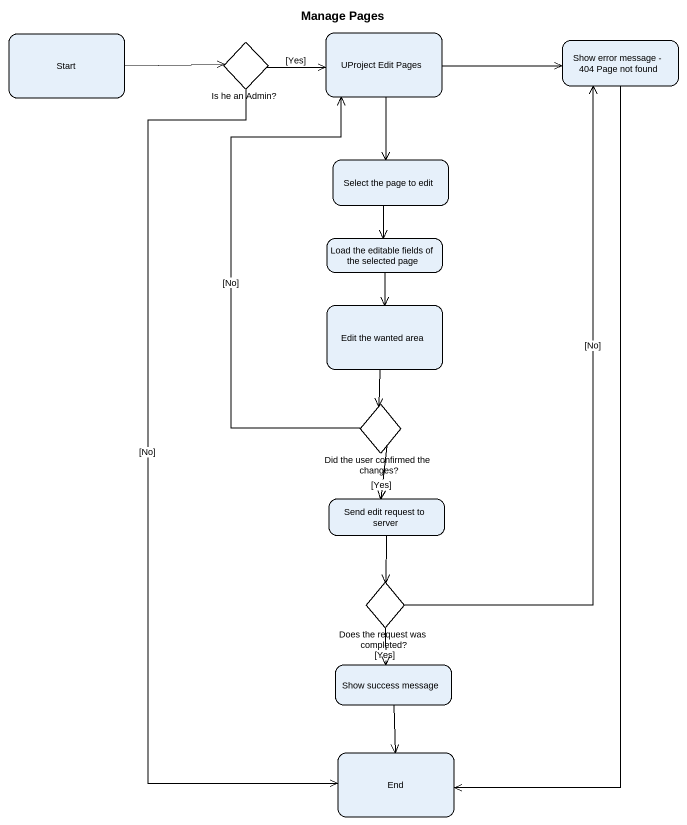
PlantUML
@startuml
title Manage Pages
hide empty description
state "UProject Edit Pages" as UProject_Edit_Pages
state "Start" as Start_
state "Is he an Admin?" as Is_he_an_Admin <<choice>>
state "Show error message - 404 Page not found" as Show_error_message_404_Page
state "Select the page to edit" as Select_the_page_to_edit
state "Load the editable fields of the selected page" as Load_the_editable_fields_of
state "Edit the wanted area" as Edit_the_wanted_area
state "Did the user confirmed the changes?" as Did_the_user_confirmed_the <<choice>>
state "Send edit request to server" as Send_edit_request_to_server
state "Does the request was completed?" as Does_the_request_was <<choice>>
state "Show success message" as Show_success_message
state "End" as End_
UProject_Edit_Pages -right-> Show_error_message_404_Page
UProject_Edit_Pages --> Select_the_page_to_edit
Start_ -right-> Is_he_an_Admin
Is_he_an_Admin -right-> UProject_Edit_Pages : [Yes]
Is_he_an_Admin --> End_ : [No]
Show_error_message_404_Page --> End_
Select_the_page_to_edit --> Load_the_editable_fields_of
Load_the_editable_fields_of --> Edit_the_wanted_area
Edit_the_wanted_area --> Did_the_user_confirmed_the
Did_the_user_confirmed_the -up-> UProject_Edit_Pages : [No]
Did_the_user_confirmed_the --> Send_edit_request_to_server : [Yes]
Send_edit_request_to_server --> Does_the_request_was
Does_the_request_was -up-> Show_error_message_404_Page : [No]
Does_the_request_was --> Show_success_message : [Yes]
Show_success_message --> End_
@enduml
